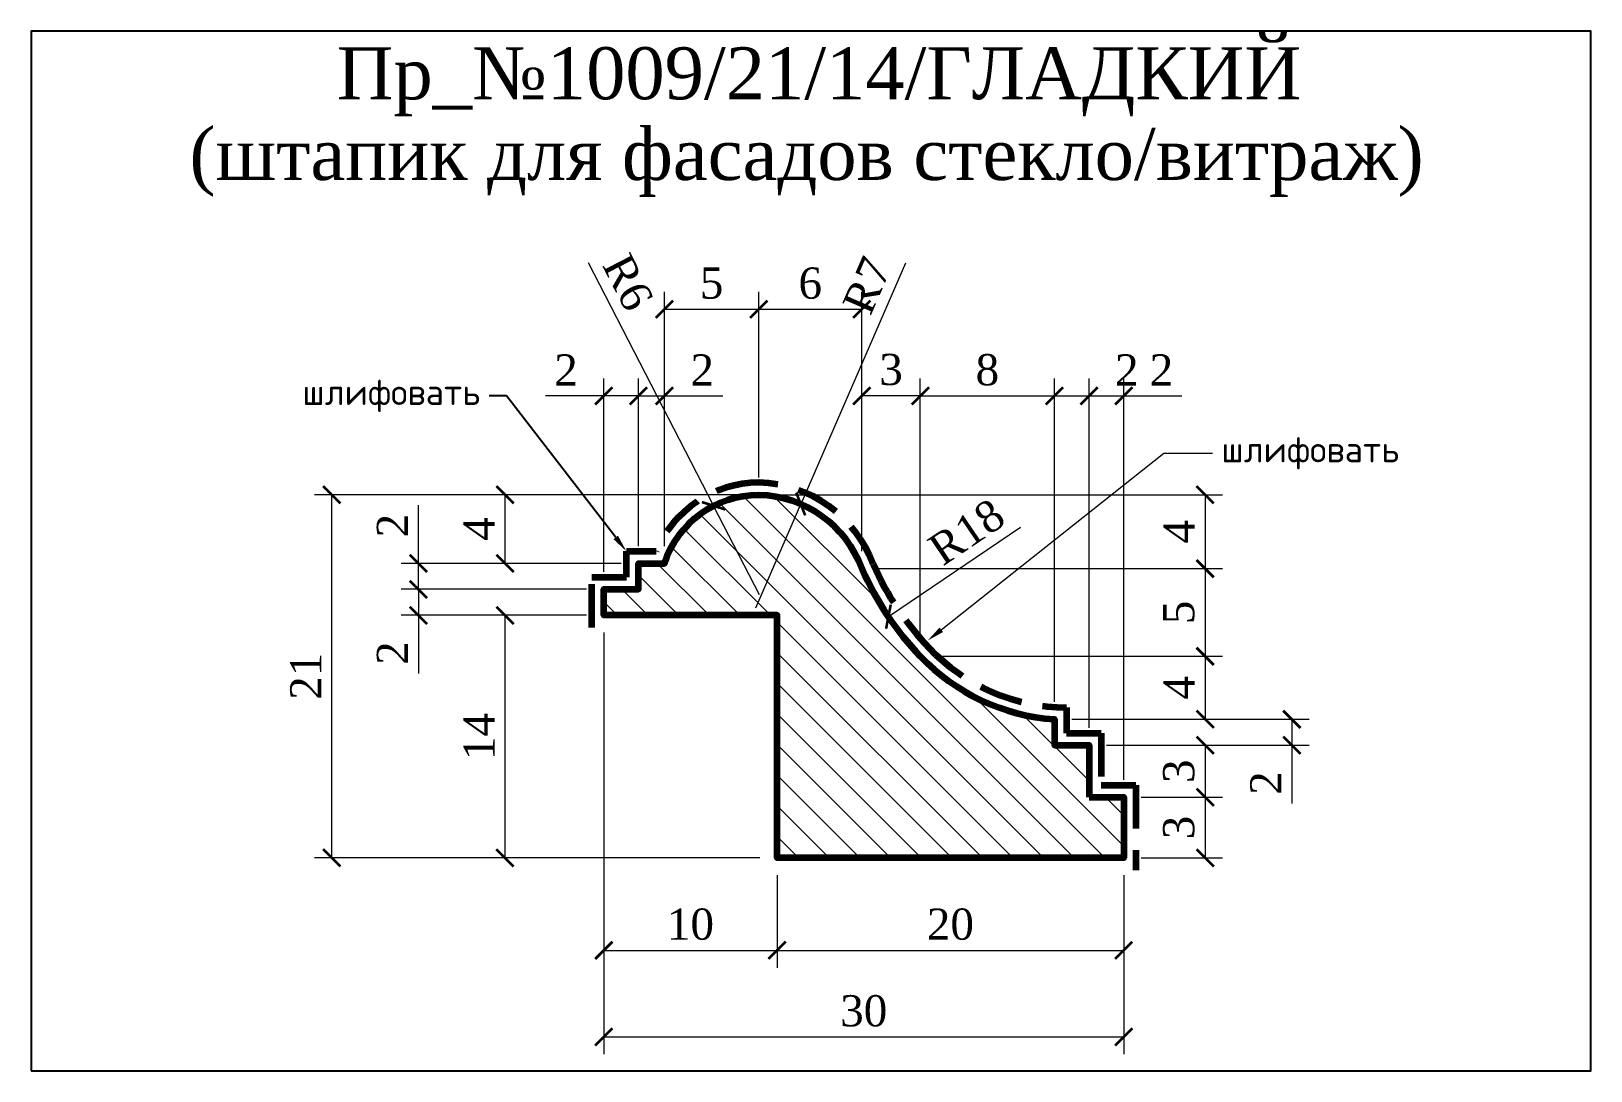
# Model space of a CAD drawing. Header units: millimetres. Extents: x 304901.8 to 304991.8, y -92812.8 to -92752.8.
import ezdxf
from ezdxf import colors
from ezdxf.entities.mleader import LeaderData, LeaderLine
from ezdxf.math import Vec2, Vec3

# ---------------------------------------------------------------- set-up
doc = ezdxf.new("R2010")
doc.units = ezdxf.units.MM
doc.header["$MEASUREMENT"] = 0
doc.linetypes.add('HIDDEN', pattern=[0.375, 0.25, -0.125])
doc.layers.add('Outside panel', color=7, linetype='Continuous', lineweight=18, true_color=0x7f5e57)
doc.layers.add('линия 50', color=1, linetype='Continuous', lineweight=211)
doc.layers.add('служебный слой РАЗМЕРЫ', color=7, linetype='Continuous', lineweight=9)
doc.layers.add('размеры в модели', color=7, linetype='Continuous')
doc.styles.add('ELECT', font='times.ttf')
doc.styles.get("Standard").update_dxf_attribs({"font": 'times.ttf'})
doc.styles.add('ЕСКД профили текст', font='isocpeur.ttf')
doc.dimstyles.new('M_1', dxfattribs={"dimtxt": 1.8, "dimasz": 1, "dimexe": 1, "dimexo": 1, "dimgap": 0.6, "dimtad": 1, "dimdec": 0, "dimdsep": 46, "dimtxsty": 'Standard', "dimblk": 'ARCHTICK', "dimcen": -5, "dimclrd": 7, "dimclre": 7, "dimclrt": 7, "dimadec": 0, "dimazin": 0, "dimtfac": 1, "dimtdec": 0, "dimtmove": 0, "dimatfit": 3, "dimfxl": 1, "dimtolj": 1, "dimtzin": 0, "dimlwd": 5, "dimlwe": 5, "dimarcsym": 0})

# ---------------------------------------------------------------- blocks, each defined once
blk = doc.blocks.new('_ArchTick')
at = {"color": 0, "linetype": 'ByBlock', "const_width": 0.15}
blk.add_lwpolyline([(-0.5, -0.5), (0.5, 0.5)], dxfattribs=at)
blk = doc.blocks.new('*D21')
at = {"layer": 'Defpoints', "color": 0, "ltscale": 1000, "transparency": 16777216}
for p in [(304964.8166998577, -92796.98588753537), (304964.8166998577, -92800.4858875348), (304969.5168257711, -92800.4858875348)]:
    blk.add_point(p, dxfattribs=at)
at = {"layer": 'размеры в модели', "color": 7, "lineweight": 5, "ltscale": 1000, "transparency": 16777216}
for p, q in [((304965.8166998577, -92796.98588753537), (304970.5168257711, -92796.98588753537)), ((304969.5168257711, -92796.98588753537), (304969.5168257711, -92800.4858875348)), ((304965.8166998577, -92800.4858875348), (304970.5168257711, -92800.4858875348))]:
    blk.add_line(p, q, dxfattribs=at)
for p, rotation in [((304969.5168257711, -92796.98588753537), 90), ((304969.5168257711, -92800.4858875348), 270)]:
    blk.add_blockref('_ArchTick', p, dxfattribs=dict(at, rotation=rotation))
at = {"layer": 'размеры в модели', "color": 7, "ltscale": 1000, "transparency": 16777216, "insert": (304968.0012525916, -92798.73588753502), "char_height": 1.8, "attachment_point": 5, "rotation": 90}
blk.add_mtext('\\A1;3', dxfattribs=at)
blk = doc.blocks.new('*D18')
at = {"layer": 'Defpoints', "color": 0, "ltscale": 1000, "transparency": 16777216}
for p in [(304964.8166998577, -92773.8240262088), (304962.8168257693, -92793.9858875348), (304964.8166998577, -92796.98588753537)]:
    blk.add_point(p, dxfattribs=at)
at = {"layer": 'размеры в модели', "color": 7, "lineweight": 5, "ltscale": 1000, "transparency": 16777216}
for p, q in [((304962.8168257693, -92792.9858875348), (304962.8168257693, -92772.8240262088)), ((304964.8166998577, -92795.98588753537), (304964.8166998577, -92772.8240262088)), ((304962.8168257693, -92773.8240262088), (304964.8166998577, -92773.8240262088)), ((304964.8166998577, -92773.8240262088), (304968.1781994972, -92773.8240262088))]:
    blk.add_line(p, q, dxfattribs=at)
at = {"layer": 'размеры в модели', "color": 7, "lineweight": 5, "ltscale": 1000, "transparency": 16777216, "rotation": 180}
blk.add_blockref('_ArchTick', (304962.8168257693, -92773.8240262088), dxfattribs=at)
at = {"layer": 'размеры в модели', "color": 7, "lineweight": 5, "ltscale": 1000, "transparency": 16777216}
blk.add_blockref('_ArchTick', (304964.8166998577, -92773.8240262088), dxfattribs=at)
at = {"layer": 'размеры в модели', "color": 7, "ltscale": 1000, "transparency": 16777216, "insert": (304966.9974496774, -92772.3240262088), "char_height": 1.8, "attachment_point": 5}
blk.add_mtext('\\A1;2', dxfattribs=at)
blk = doc.blocks.new('*D19')
at = {"layer": 'Defpoints', "color": 0, "ltscale": 1000, "transparency": 16777216}
for p in [(304965.8790005132, -92776.6502069619), (304951.2389130755, -92786.56584585161)]:
    blk.add_point(p, dxfattribs=at)
at = {"layer": 'размеры в модели', "color": 7, "lineweight": 5, "ltscale": 1000, "transparency": 16777216}
blk.add_line((304958.8528122804, -92781.40899993935), (304951.2389130755, -92786.56584585161), dxfattribs=at)
at = {"layer": 'размеры в модели', "color": 7, "lineweight": 5, "ltscale": 1000, "transparency": 16777216, "rotation": 214.1095375039652}
blk.add_blockref('_ArchTick', (304951.2389130755, -92786.56584585161), dxfattribs=at)
at = {"layer": 'размеры в модели', "color": 7, "ltscale": 1000, "transparency": 16777216, "insert": (304955.7541508185, -92781.67722845766), "char_height": 1.8, "attachment_point": 5, "rotation": 34.10953750396521}
blk.add_mtext('\\A1;R18', dxfattribs=at)
blk = doc.blocks.new('*D15')
at = {"layer": 'Defpoints', "color": 0, "ltscale": 1000, "transparency": 16777216}
for p in [(304946.179356079, -92780.06149249591), (304943.5809432556, -92786.04598398172)]:
    blk.add_point(p, dxfattribs=at)
at = {"layer": 'размеры в модели', "color": 7, "lineweight": 5, "ltscale": 1000, "transparency": 16777216}
for p in [(304952.2176938144, -92766.15439488569), (304943.5809432556, -92786.04598398172)]:
    blk.add_line(p, (304946.179356079, -92780.06149249591), dxfattribs=at)
at = {"layer": 'размеры в модели', "color": 7, "lineweight": 5, "ltscale": 1000, "transparency": 16777216, "rotation": 246.5299443198173}
blk.add_blockref('_ArchTick', (304946.179356079, -92780.06149249591), dxfattribs=at)
at = {"layer": 'размеры в модели', "color": 7, "ltscale": 1000, "transparency": 16777216, "insert": (304950.0010777801, -92767.44764659484), "char_height": 1.8, "attachment_point": 5, "rotation": 66.52994431981726}
blk.add_mtext('\\A1;R7', dxfattribs=at)
blk = doc.blocks.new('*D10')
at = {"layer": 'Defpoints', "color": 0, "ltscale": 1000, "transparency": 16777216}
for p in [(304941.1543073587, -92780.16655301172), (304943.8028935186, -92785.30311158196)]:
    blk.add_point(p, dxfattribs=at)
at = {"layer": 'размеры в модели', "color": 7, "lineweight": 5, "ltscale": 1000, "transparency": 16777216}
for p in [(304933.9101973553, -92766.11762536722), (304943.8028935186, -92785.30311158196)]:
    blk.add_line(p, (304941.1543073587, -92780.16655301172), dxfattribs=at)
at = {"layer": 'размеры в модели', "color": 7, "lineweight": 5, "ltscale": 1000, "transparency": 16777216, "rotation": 297.2771876419148}
blk.add_blockref('_ArchTick', (304941.1543073587, -92780.16655301172), dxfattribs=at)
at = {"layer": 'размеры в модели', "color": 7, "ltscale": 1000, "transparency": 16777216, "insert": (304936.2090528996, -92767.2689542837), "char_height": 1.8, "attachment_point": 5, "rotation": 297.27718764191485}
blk.add_mtext('\\A1;R6', dxfattribs=at)
blk = doc.blocks.new('*D6')
at = {"layer": 'Defpoints', "color": 0, "ltscale": 1000, "transparency": 16777216}
for p in [(304934.8168257693, -92784.9858875348), (304924.1168257712, -92786.4858875348), (304934.8168257693, -92786.4858875348)]:
    blk.add_point(p, dxfattribs=at)
at = {"layer": 'размеры в модели', "color": 7, "lineweight": 5, "ltscale": 1000, "transparency": 16777216}
for p, q in [((304933.8168257693, -92784.9858875348), (304923.1168257712, -92784.9858875348)), ((304924.1168257712, -92784.9858875348), (304924.1168257712, -92786.4858875348)), ((304933.8168257693, -92786.4858875348), (304923.1168257712, -92786.4858875348)), ((304924.1168257712, -92786.4858875348), (304924.1168257712, -92789.8473871743))]:
    blk.add_line(p, q, dxfattribs=at)
for p, rotation in [((304924.1168257712, -92784.9858875348), 90), ((304924.1168257712, -92786.4858875348), 270)]:
    blk.add_blockref('_ArchTick', p, dxfattribs=dict(at, rotation=rotation))
at = {"layer": 'размеры в модели', "color": 7, "ltscale": 1000, "transparency": 16777216, "insert": (304922.6168257712, -92788.6666373545), "char_height": 1.8, "attachment_point": 5, "rotation": 90}
blk.add_mtext('\\A1;2', dxfattribs=at)
blk = doc.blocks.new('*D8')
at = {"layer": 'Defpoints', "color": 0, "ltscale": 1000, "transparency": 16777216}
for p in [(304924.1168257711, -92783.4858875348), (304936.8168257693, -92783.4858875348), (304934.8168257693, -92784.9858875348)]:
    blk.add_point(p, dxfattribs=at)
at = {"layer": 'размеры в модели', "color": 7, "lineweight": 5, "ltscale": 1000, "transparency": 16777216}
for p, q in [((304924.1168257711, -92783.4858875348), (304924.1168257711, -92780.1243878953)), ((304935.8168257693, -92783.4858875348), (304923.1168257711, -92783.4858875348)), ((304924.1168257711, -92784.9858875348), (304924.1168257711, -92783.4858875348)), ((304933.8168257693, -92784.9858875348), (304923.1168257711, -92784.9858875348))]:
    blk.add_line(p, q, dxfattribs=at)
for p, rotation in [((304924.1168257711, -92783.4858875348), 90), ((304924.1168257711, -92784.9858875348), 270)]:
    blk.add_blockref('_ArchTick', p, dxfattribs=dict(at, rotation=rotation))
at = {"layer": 'размеры в модели', "color": 7, "ltscale": 1000, "transparency": 16777216, "insert": (304922.6168257711, -92781.30513771498), "char_height": 1.8, "attachment_point": 5, "rotation": 90}
blk.add_mtext('\\A1;2', dxfattribs=at)
blk = doc.blocks.new('*D22')
at = {"layer": 'Defpoints', "color": 0, "ltscale": 1000, "transparency": 16777216}
for p in [(304962.8168257693, -92793.9858875348), (304964.8166998577, -92796.9858875348), (304969.5168257711, -92796.9858875348)]:
    blk.add_point(p, dxfattribs=at)
at = {"layer": 'размеры в модели', "color": 7, "lineweight": 5, "ltscale": 1000, "transparency": 16777216}
for p, q in [((304963.8168257693, -92793.9858875348), (304970.5168257711, -92793.9858875348)), ((304969.5168257711, -92793.9858875348), (304969.5168257711, -92796.9858875348)), ((304965.8166998577, -92796.9858875348), (304970.5168257711, -92796.9858875348))]:
    blk.add_line(p, q, dxfattribs=at)
for p, rotation in [((304969.5168257711, -92793.9858875348), 90), ((304969.5168257711, -92796.9858875348), 270)]:
    blk.add_blockref('_ArchTick', p, dxfattribs=dict(at, rotation=rotation))
at = {"layer": 'размеры в модели', "color": 7, "ltscale": 1000, "transparency": 16777216, "insert": (304968.0012525916, -92795.48588753474), "char_height": 1.8, "attachment_point": 5, "rotation": 90}
blk.add_mtext('\\A1;3', dxfattribs=at)
blk = doc.blocks.new('*D23')
at = {"layer": 'Defpoints', "color": 0, "ltscale": 1000, "transparency": 16777216}
for p in [(304960.8168257693, -92792.4858875348), (304962.8168257693, -92793.9858875348), (304974.5168257711, -92793.9858875348)]:
    blk.add_point(p, dxfattribs=at)
at = {"layer": 'размеры в модели', "color": 7, "lineweight": 5, "ltscale": 1000, "transparency": 16777216}
for p, q in [((304961.8168257693, -92792.4858875348), (304975.5168257711, -92792.4858875348)), ((304974.5168257711, -92792.4858875348), (304974.5168257711, -92793.9858875348)), ((304963.8168257693, -92793.9858875348), (304975.5168257711, -92793.9858875348)), ((304974.5168257711, -92793.9858875348), (304974.5168257711, -92797.3473871743))]:
    blk.add_line(p, q, dxfattribs=at)
for p, rotation in [((304974.5168257711, -92792.4858875348), 90), ((304974.5168257711, -92793.9858875348), 270)]:
    blk.add_blockref('_ArchTick', p, dxfattribs=dict(at, rotation=rotation))
at = {"layer": 'размеры в модели', "color": 7, "ltscale": 1000, "transparency": 16777216, "insert": (304973.0168257711, -92796.1666373545), "char_height": 1.8, "attachment_point": 5, "rotation": 90}
blk.add_mtext('\\A1;2', dxfattribs=at)
blk = doc.blocks.new('*D24')
at = {"layer": 'Defpoints', "color": 0, "ltscale": 1000, "transparency": 16777216}
for p in [(304953.081186762, -92788.85135518508), (304960.8168257693, -92792.4858875348), (304969.5168257711, -92792.4858875348)]:
    blk.add_point(p, dxfattribs=at)
at = {"layer": 'размеры в модели', "color": 7, "lineweight": 5, "ltscale": 1000, "transparency": 16777216}
for p, q in [((304954.081186762, -92788.85135518508), (304970.5168257711, -92788.85135518508)), ((304969.5168257711, -92788.85135518508), (304969.5168257711, -92792.4858875348)), ((304961.8168257693, -92792.4858875348), (304970.5168257711, -92792.4858875348))]:
    blk.add_line(p, q, dxfattribs=at)
for p, rotation in [((304969.5168257711, -92788.85135518508), 90), ((304969.5168257711, -92792.4858875348), 270)]:
    blk.add_blockref('_ArchTick', p, dxfattribs=dict(at, rotation=rotation))
at = {"layer": 'размеры в модели', "color": 7, "ltscale": 1000, "transparency": 16777216, "insert": (304968.0168257711, -92790.66862135987), "char_height": 1.8, "attachment_point": 5, "rotation": 90}
blk.add_mtext('\\A1;4', dxfattribs=at)
blk = doc.blocks.new('*D25')
at = {"layer": 'Defpoints', "color": 0, "ltscale": 1000, "transparency": 16777216}
for p in [(304949.7033781597, -92783.79172614562), (304953.081186762, -92788.85135518508), (304969.5168257711, -92788.85135518508)]:
    blk.add_point(p, dxfattribs=at)
at = {"layer": 'размеры в модели', "color": 7, "lineweight": 5, "ltscale": 1000, "transparency": 16777216}
for p, q in [((304950.7033781597, -92783.79172614562), (304970.5168257711, -92783.79172614562)), ((304969.5168257711, -92783.79172614562), (304969.5168257711, -92788.85135518508)), ((304954.081186762, -92788.85135518508), (304970.5168257711, -92788.85135518508))]:
    blk.add_line(p, q, dxfattribs=at)
for p, rotation in [((304969.5168257711, -92783.79172614562), 90), ((304969.5168257711, -92788.85135518508), 270)]:
    blk.add_blockref('_ArchTick', p, dxfattribs=dict(at, rotation=rotation))
at = {"layer": 'размеры в модели', "color": 7, "ltscale": 1000, "transparency": 16777216, "insert": (304968.0012525916, -92786.32154066529), "char_height": 1.8, "attachment_point": 5, "rotation": 90}
blk.add_mtext('\\A1;5', dxfattribs=at)
blk = doc.blocks.new('*D26')
at = {"layer": 'Defpoints', "color": 0, "ltscale": 1000, "transparency": 16777216}
for p in [(304943.7564265171, -92779.52409060879), (304949.7033781597, -92783.79172614562), (304969.5168257711, -92783.79172614562)]:
    blk.add_point(p, dxfattribs=at)
at = {"layer": 'размеры в модели', "color": 7, "lineweight": 5, "ltscale": 1000, "transparency": 16777216}
for p, q in [((304944.7564265171, -92779.52409060879), (304970.5168257711, -92779.52409060879)), ((304969.5168257711, -92779.52409060879), (304969.5168257711, -92783.79172614562)), ((304950.7033781597, -92783.79172614562), (304970.5168257711, -92783.79172614562))]:
    blk.add_line(p, q, dxfattribs=at)
for p, rotation in [((304969.5168257711, -92779.52409060879), 90), ((304969.5168257711, -92783.79172614562), 270)]:
    blk.add_blockref('_ArchTick', p, dxfattribs=dict(at, rotation=rotation))
at = {"layer": 'размеры в модели', "color": 7, "ltscale": 1000, "transparency": 16777216, "insert": (304968.0168257711, -92781.65790837714), "char_height": 1.8, "attachment_point": 5, "rotation": 90}
blk.add_mtext('\\A1;4', dxfattribs=at)
blk = doc.blocks.new('*D20')
at = {"layer": 'Defpoints', "color": 0, "ltscale": 1000, "transparency": 16777216}
for p in [(304962.8168257693, -92773.8240262088), (304960.8168257693, -92792.4858875348), (304962.8168257693, -92793.9858875348)]:
    blk.add_point(p, dxfattribs=at)
at = {"layer": 'размеры в модели', "color": 7, "lineweight": 5, "ltscale": 1000, "transparency": 16777216}
for p, q in [((304960.8168257693, -92791.4858875348), (304960.8168257693, -92772.8240262088)), ((304962.8168257693, -92792.9858875348), (304962.8168257693, -92772.8240262088)), ((304960.8168257693, -92773.8240262088), (304962.8168257693, -92773.8240262088)), ((304962.8168257693, -92773.8240262088), (304966.1783254088, -92773.8240262088))]:
    blk.add_line(p, q, dxfattribs=at)
at = {"layer": 'размеры в модели', "color": 7, "lineweight": 5, "ltscale": 1000, "transparency": 16777216, "rotation": 180}
blk.add_blockref('_ArchTick', (304960.8168257693, -92773.8240262088), dxfattribs=at)
at = {"layer": 'размеры в модели', "color": 7, "lineweight": 5, "ltscale": 1000, "transparency": 16777216}
blk.add_blockref('_ArchTick', (304962.8168257693, -92773.8240262088), dxfattribs=at)
at = {"layer": 'размеры в модели', "color": 7, "ltscale": 1000, "transparency": 16777216, "insert": (304964.997575589, -92772.3240262088), "char_height": 1.8, "attachment_point": 5}
blk.add_mtext('\\A1;2', dxfattribs=at)
blk = doc.blocks.new('*D17')
at = {"layer": 'Defpoints', "color": 0, "ltscale": 1000, "transparency": 16777216}
for p in [(304949.7033781597, -92773.8240262088), (304949.7033781597, -92783.79172614562), (304953.081186762, -92788.85135518508)]:
    blk.add_point(p, dxfattribs=at)
at = {"layer": 'размеры в модели', "color": 7, "lineweight": 5, "ltscale": 1000, "transparency": 16777216}
for p, q in [((304949.7033781597, -92782.79172614562), (304949.7033781597, -92772.8240262088)), ((304953.081186762, -92787.85135518508), (304953.081186762, -92772.8240262088)), ((304953.081186762, -92773.8240262088), (304949.7033781597, -92773.8240262088))]:
    blk.add_line(p, q, dxfattribs=at)
at = {"layer": 'размеры в модели', "color": 7, "lineweight": 5, "ltscale": 1000, "transparency": 16777216, "rotation": 180}
blk.add_blockref('_ArchTick', (304949.7033781597, -92773.8240262088), dxfattribs=at)
at = {"layer": 'размеры в модели', "color": 7, "lineweight": 5, "ltscale": 1000, "transparency": 16777216}
blk.add_blockref('_ArchTick', (304953.081186762, -92773.8240262088), dxfattribs=at)
at = {"layer": 'размеры в модели', "color": 7, "ltscale": 1000, "transparency": 16777216, "insert": (304951.3922824608, -92772.30845302927), "char_height": 1.8, "attachment_point": 5}
blk.add_mtext('\\A1;3', dxfattribs=at)
blk = doc.blocks.new('*D13')
at = {"layer": 'Defpoints', "color": 0, "ltscale": 1000, "transparency": 16777216}
for p in [(304938.3168257693, -92773.8240262088), (304936.8168257693, -92783.4858875348), (304938.3168257693, -92783.48588753479)]:
    blk.add_point(p, dxfattribs=at)
at = {"layer": 'размеры в модели', "color": 7, "lineweight": 5, "ltscale": 1000, "transparency": 16777216}
for p, q in [((304936.8168257693, -92782.4858875348), (304936.8168257693, -92772.8240262088)), ((304938.3168257693, -92782.48588753479), (304938.3168257693, -92772.8240262088)), ((304936.8168257693, -92773.8240262088), (304938.3168257693, -92773.8240262088)), ((304938.3168257693, -92773.8240262088), (304941.6783254088, -92773.8240262088))]:
    blk.add_line(p, q, dxfattribs=at)
at = {"layer": 'размеры в модели', "color": 7, "lineweight": 5, "ltscale": 1000, "transparency": 16777216, "rotation": 180}
blk.add_blockref('_ArchTick', (304936.8168257693, -92773.8240262088), dxfattribs=at)
at = {"layer": 'размеры в модели', "color": 7, "lineweight": 5, "ltscale": 1000, "transparency": 16777216}
blk.add_blockref('_ArchTick', (304938.3168257693, -92773.8240262088), dxfattribs=at)
at = {"layer": 'размеры в модели', "color": 7, "ltscale": 1000, "transparency": 16777216, "insert": (304940.497575589, -92772.3240262088), "char_height": 1.8, "attachment_point": 5}
blk.add_mtext('\\A1;2', dxfattribs=at)
blk = doc.blocks.new('*D14')
at = {"layer": 'Defpoints', "color": 0, "ltscale": 1000, "transparency": 16777216}
for p in [(304934.8168257693, -92773.8240262088), (304936.8168257693, -92783.4858875348), (304934.8168257693, -92784.9858875348)]:
    blk.add_point(p, dxfattribs=at)
at = {"layer": 'размеры в модели', "color": 7, "lineweight": 5, "ltscale": 1000, "transparency": 16777216}
for p, q in [((304934.8168257693, -92783.9858875348), (304934.8168257693, -92772.8240262088)), ((304936.8168257693, -92782.4858875348), (304936.8168257693, -92772.8240262088)), ((304934.8168257693, -92773.8240262088), (304931.4553261298, -92773.8240262088)), ((304936.8168257693, -92773.8240262088), (304934.8168257693, -92773.8240262088))]:
    blk.add_line(p, q, dxfattribs=at)
at = {"layer": 'размеры в модели', "color": 7, "lineweight": 5, "ltscale": 1000, "transparency": 16777216, "rotation": 180}
blk.add_blockref('_ArchTick', (304934.8168257693, -92773.8240262088), dxfattribs=at)
at = {"layer": 'размеры в модели', "color": 7, "lineweight": 5, "ltscale": 1000, "transparency": 16777216}
blk.add_blockref('_ArchTick', (304936.8168257693, -92773.8240262088), dxfattribs=at)
at = {"layer": 'размеры в модели', "color": 7, "ltscale": 1000, "transparency": 16777216, "insert": (304932.6360759496, -92772.3240262088), "char_height": 1.8, "attachment_point": 5}
blk.add_mtext('\\A1;2', dxfattribs=at)

msp = doc.modelspace()

# ---------------------------------------------------------------- hatches: boundary and pattern name
at = {"layer": 'Outside panel', "ltscale": 1000}
h = msp.add_hatch(dxfattribs=at)
h.set_pattern_fill('ANSI31', color=256, scale=10, angle=90)
h.set_pattern_definition([(135, (-2238.000054556585, -1828.473972137464), (-0.8838834764831844, -0.8838834764831844), [])])
edge = h.paths.add_edge_path()
edge.add_line((304962.816762811, -92796.98588753537), (304964.8166998578, -92796.98588753537))
edge.add_line((304964.8166998577, -92796.98588753537), (304964.8166998577, -92800.4858875348))
edge.add_line((304964.8166998577, -92800.4858875348), (304944.8168257693, -92800.4858875348))
edge.add_line((304944.8168257693, -92800.4858875348), (304944.8168257693, -92786.4858875348))
edge.add_line((304944.8168257693, -92786.4858875348), (304934.8168257693, -92786.4858875348))
edge.add_line((304934.8168257693, -92786.4858875348), (304934.8168257693, -92784.9858875348))
edge.add_line((304934.8168257693, -92784.9858875348), (304936.8168257693, -92784.9858875348))
edge.add_line((304936.8168257693, -92784.9858875348), (304936.8168257693, -92783.4858875348))
edge.add_line((304936.8168257693, -92783.4858875348), (304938.3168257693, -92783.4858875348))
edge.add_arc((304943.8028935189, -92785.30311158202), 5.779207782331973, 90.46068455736491, 161.6728856375207, ccw=False)
edge.add_arc((304943.5809432559, -92786.04598398182), 6.524253792139785, 20.213519881731713, 88.45872596648218, ccw=False)
edge.add_arc((304965.8790005133, -92776.65020696199), 17.68196976517004, 203.8214047961367, 223.6327461425835)
edge.add_arc((304961.5980283559, -92780.77377020255), 11.73814167087473, 223.4837273961982, 266.184002524271)
edge.add_line((304960.8168257693, -92792.4858875348), (304960.8168257693, -92793.9858875348))
edge.add_line((304960.8168257693, -92793.9858875348), (304962.8168257693, -92793.9858875348))
edge.add_line((304962.8168257693, -92793.9858875348), (304962.8168257693, -92796.98588753537))

# ---------------------------------------------------------------- linework, layer by layer
at = {"color": 6, "ltscale": 1000}
msp.add_lwpolyline([(304901.7726728941, -92812.77399490896), (304991.7726728941, -92812.77399490896), (304991.7726728941, -92752.77399490896), (304901.7726728941, -92752.77399490896)], close=True, dxfattribs=at)
at = {"layer": 'линия 50', "color": 1, "linetype": 'HIDDEN', "ltscale": 10, "true_color": 0xff0909}
msp.add_lwpolyline([(304934.1168257693, -92787.1858875348), (304934.1168257693, -92784.28588753479), (304936.1168257693, -92784.28588753479), (304936.1168257693, -92782.78588753479), (304937.8326576289, -92782.78588753479, -0.2999483157555982), (304943.7630662312, -92778.82402620878, -0.3064982238316447), (304950.3523440687, -92783.52845068807, 0.08635746179586466), (304953.5884625615, -92788.36899418422, 0.203904324386852), (304961.5168257693, -92791.81161318414), (304961.5168257693, -92793.28588753479), (304963.5168257693, -92793.28588753479), (304963.5168257693, -92796.28588753536), (304965.5166998577, -92796.28588753536), (304965.5166998577, -92801.1858875348)], format="xyb", dxfattribs=at)
at = {"layer": 'линия 50', "color": 7}
msp.add_lwpolyline([(304962.816762811, -92796.98588753537), (304964.8166998577, -92796.98588753537), (304964.8166998577, -92800.4858875348), (304964.8166998577, -92800.4858875348), (304964.8166998577, -92800.4858875348), (304944.8168257693, -92800.4858875348), (304944.8168257693, -92786.4858875348), (304934.8168257693, -92786.4858875348), (304934.8168257693, -92784.9858875348), (304936.8168257693, -92784.9858875348), (304936.8168257693, -92783.4858875348), (304938.3168257693, -92783.48588753479, -0.3211236016202637), (304943.7564265171, -92779.52409060879, -0.3069009842394096), (304949.7033781597, -92783.79172614562, 0.08665924357700613), (304953.081186762, -92788.85135518508, 0.1885013313226407), (304960.8168257693, -92792.4858875348), (304960.8168257693, -92793.9858875348), (304962.8168257693, -92793.9858875348), (304962.8168257693, -92796.98588753537)], format="xyb", dxfattribs=at)

# ---------------------------------------------------------------- texts
at = {"color": 7, "ltscale": 1000, "style": 'ELECT'}
for s, p in [('Пр_№1009/21/14/ГЛАДКИЙ', (304919.4052670826, -92756.70312863034)), ('(штапик для фасадов стекло/витраж)', (304910.9069763019, -92761.3605449221))]:
    msp.add_text(s, height=3, dxfattribs=at).set_placement(p)

# ---------------------------------------------------------------- dimensions: what is measured, and where the dimension line sits
at = {"layer": 'размеры в модели', "color": 0, "ltscale": 1000}
for center, mpoint, picture, middle in [((304943.8028935186, -92785.30311158196), (304941.1543073587, -92780.16655301172), '*D10', (304934.8620118003, -92767.96353497691)), ((304943.5809432556, -92786.04598398172), (304946.179356079, -92780.06149249591), '*D15', (304951.3936458814, -92768.05228724316)), ((304965.8790005132, -92776.6502069619), (304951.2389130755, -92786.56584585161), '*D19', (304956.6040491363, -92782.93207303442))]:
    dim = msp.add_radius_dim(center=center, mpoint=mpoint, dimstyle='M_1', dxfattribs=at)
    dim.commit()
    dim.dimension.update_dxf_attribs({"geometry": picture, "text_midpoint": middle, "dimtype": 132})
for base, p1, p2 in [((304943.7564265171, -92768.8240262088), (304938.3168257693, -92783.48588753479), (304943.7564265171, -92779.52409060879)), ((304949.7033781597, -92768.8240262088), (304943.7564265171, -92779.52409060879), (304949.7033781597, -92783.79172614562)), ((304960.8168257693, -92773.8240262088), (304953.081186762, -92788.85135518508), (304960.8168257693, -92792.4858875348)), ((304964.8166998577, -92810.82170645244), (304934.8168257693, -92786.4858875348), (304964.8166998577, -92800.4858875348)), ((304944.8168257642, -92805.82170645244), (304934.8168257693, -92786.4858875348), (304944.8168257642, -92800.4858875348)), ((304964.8166998577, -92805.82170645244), (304944.8168257642, -92800.4858875348), (304964.8166998577, -92800.4858875348))]:
    msp.add_linear_dim(base=base, p1=p1, p2=p2, dimstyle='M_1', dxfattribs=at).render()
for base, p1, p2, angle, picture, middle in [((304934.8168257693, -92773.8240262088), (304936.8168257693, -92783.4858875348), (304934.8168257693, -92784.9858875348), 180, '*D14', (304932.6360759496, -92772.3240262088)), ((304969.5168257711, -92783.79172614562), (304943.7564265171, -92779.52409060879), (304949.7033781597, -92783.79172614562), 90, '*D26', (304968.0168257711, -92781.65790837714)), ((304924.1168257711, -92783.4858875348), (304934.8168257693, -92784.9858875348), (304936.8168257693, -92783.4858875348), 90, '*D8', (304922.6168257711, -92781.30513771498)), ((304969.5168257711, -92788.85135518508), (304949.7033781597, -92783.79172614562), (304953.081186762, -92788.85135518508), 90, '*D25', (304968.0012525916, -92786.32154066529)), ((304924.1168257712, -92786.4858875348), (304934.8168257693, -92784.9858875348), (304934.8168257693, -92786.4858875348), 90, '*D6', (304922.6168257712, -92788.6666373545)), ((304969.5168257711, -92792.4858875348), (304953.081186762, -92788.85135518508), (304960.8168257693, -92792.4858875348), 90, '*D24', (304968.0168257711, -92790.66862135987)), ((304974.5168257711, -92793.9858875348), (304960.8168257693, -92792.4858875348), (304962.8168257693, -92793.9858875348), 90, '*D23', (304973.0168257711, -92796.1666373545)), ((304969.5168257711, -92796.9858875348), (304962.8168257693, -92793.9858875348), (304964.8166998577, -92796.9858875348), 90, '*D22', (304968.0012525916, -92795.48588753474)), ((304969.5168257711, -92800.4858875348), (304964.8166998577, -92796.98588753537), (304964.8166998577, -92800.4858875348), 90, '*D21', (304968.0012525916, -92798.73588753502))]:
    dim = msp.add_linear_dim(base=base, p1=p1, p2=p2, angle=angle, dimstyle='M_1', dxfattribs=at)
    dim.commit()
    dim.dimension.update_dxf_attribs({"geometry": picture, "text_midpoint": middle})
for base, p1, p2, picture, middle in [((304938.3168257693, -92773.8240262088), (304936.8168257693, -92783.4858875348), (304938.3168257693, -92783.48588753479), '*D13', (304940.497575589, -92772.3240262088)), ((304949.7033781597, -92773.8240262088), (304953.081186762, -92788.85135518508), (304949.7033781597, -92783.79172614562), '*D17', (304951.3922824608, -92772.30845302927)), ((304962.8168257693, -92773.8240262088), (304960.8168257693, -92792.4858875348), (304962.8168257693, -92793.9858875348), '*D20', (304964.997575589, -92772.3240262088)), ((304964.8166998577, -92773.8240262088), (304962.8168257693, -92793.9858875348), (304964.8166998577, -92796.98588753537), '*D18', (304966.9974496774, -92772.3240262088))]:
    dim = msp.add_linear_dim(base=base, p1=p1, p2=p2, dimstyle='M_1', dxfattribs=at)
    dim.commit()
    dim.dimension.update_dxf_attribs({"geometry": picture, "text_midpoint": middle})
for base, p1, p2 in [((304919.1168257712, -92779.52409060879), (304944.8168257693, -92800.4858875348), (304943.7564265171, -92779.52409060879)), ((304929.1168257711, -92779.52409060879), (304936.8168257693, -92783.4858875348), (304943.7564265171, -92779.52409060879)), ((304929.1168257712, -92786.4858875348), (304944.8168257693, -92800.4858875348), (304934.8168257693, -92786.4858875348))]:
    msp.add_linear_dim(base=base, p1=p1, p2=p2, angle=90, dimstyle='M_1', dxfattribs=at).render()

# ---------------------------------------------------------------- leaders
ml = msp.add_multileader_mtext('Standard', dxfattribs=at)
ml.set_content('\\A1;шлифовать', style='ЕСКД профили текст')
ml.set_leader_properties(color=256, linetype='ByLayer', lineweight=-1)
ml.build(insert=Vec2(0, 0))
ml.multileader.update_dxf_attribs({"dogleg_length": 1, "arrow_head_size": 1})
ctx = ml.context
ctx.base_point, ctx.char_height, ctx.arrow_head_size, ctx.landing_gap_size, ctx.plane_origin = Vec3(304917.0011227874, -92773.8240262088), 1.5, 1, 0.5, Vec3(304936.7038843522, -92762.05334676812)
ctx.text_align_type = 2
notes = []
notes.append((ctx, [(0, (1, 1, 0), (304929.2011227874, -92773.8240262088), (-1, 0), 1, [(0, [(304936.1168257693, -92782.78588753479)], 0, [])])]))
ctx.mtext.insert, ctx.mtext.alignment, ctx.mtext.flow_direction = Vec3(304927.7011227874, -92772.84902620879), 3, 5
at = {"layer": 'служебный слой РАЗМЕРЫ'}
ml = msp.add_multileader_mtext('Standard', dxfattribs=at)
ml.set_content('\\A1;шлифовать', color=256, style='ЕСКД профили текст')
ml.set_leader_properties(color=256, linetype='ByLayer', lineweight=-1)
ml.build(insert=Vec2(0, 0))
ml.multileader.update_dxf_attribs({"dogleg_length": 1, "arrow_head_size": 1})
ctx = ml.context
ctx.base_point, ctx.char_height, ctx.arrow_head_size, ctx.landing_gap_size, ctx.plane_origin = Vec3(304969.9486895174, -92777.13301229475), 1.5, 1, 0.5, Vec3(304990.2030130685, -92744.2978491009)
notes.append((ctx, [(1, (1, 1, 0), (304967.1244630177, -92777.13301229475), (1, 0), 2.824226499767974, [(0, [(304953.5072476558, -92787.94265216518)], 0, [])])]))
ctx.mtext.insert, ctx.mtext.flow_direction = Vec3(304970.4486895174, -92776.15801229475), 5
for ctx, leaders in notes:
    for number, flags, end, landing, length, lines in leaders:
        leader = LeaderData()
        leader.index, (leader.has_last_leader_line, leader.has_dogleg_vector, leader.attachment_direction) = number, flags
        leader.last_leader_point, leader.dogleg_vector, leader.dogleg_length = Vec3(end), Vec3(landing), length
        for number, points, colour, breaks in lines:
            line = LeaderLine()
            line.index, line.vertices, line.color, line.breaks = number, Vec3.list(points), colors.encode_raw_color(colour), breaks
            leader.lines.append(line)
        ctx.leaders.append(leader)

doc.saveas('drawing.dxf')
